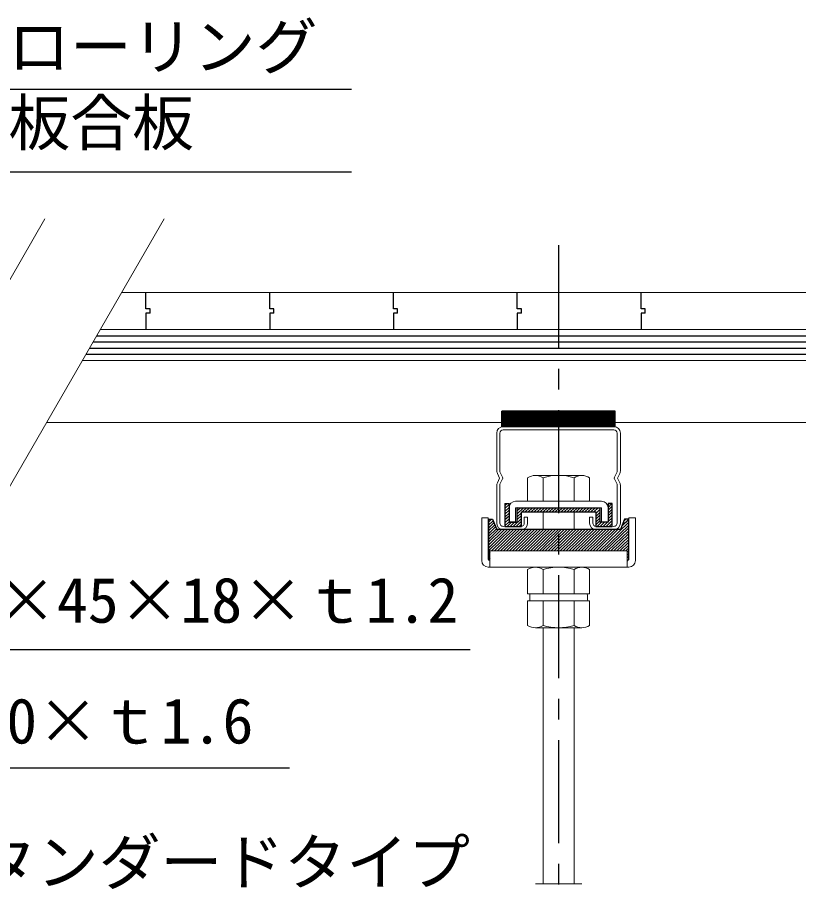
# Model space of a CAD drawing. Units: millimetres, scale not verified. Extents: x -2066 to 2059, y -1474 to 1400.
# Drawn here: x -321.6 to 57, y 75.5 to 495.6 of the extents above; entities that cross this region are included whole.
import ezdxf
from ezdxf.enums import TextEntityAlignment as Align

# ---------------------------------------------------------------- set-up
doc = ezdxf.new("R2010")
doc.units = ezdxf.units.MM
doc.header["$LTSCALE"] = 10
doc.linetypes.add('CHAIN1', pattern=[8, 5, -1, 1, -1])
for name, color, linetype in [('0-0_中心線', 4, 'CHAIN1'), ('0-2_太線１', 3, 'Continuous'), ('0-4_細線', 4, 'Continuous'), ('0-6_文字', 7, 'Continuous')]:
    doc.layers.add(name, color=color, linetype=linetype)
doc.layers.add('0-1_中線', color=7, linetype='Continuous', lineweight=18)
doc.styles.add('ＭＳ ゴシック', font='')
doc.styles.get('ＭＳ ゴシック').set_extended_font_data('MS Gothic')

msp = doc.modelspace()

# ---------------------------------------------------------------- linework, layer by layer
at = {"layer": '0-0_中心線'}
msp.add_line((-59.3, 385.17), (-59.3, -167.76), dxfattribs=at)
at = {"layer": '0-1_中線'}
for p, q in [((-308.2, 397.85), (-390.35, 255.56)), ((-250.47, 397.85), (-332.62, 255.56)), ((-271.06, 362.18), (90.7, 362.18)), ((-281.45, 344.18), (90.7, 344.18)), ((-290.11, 329.18), (110.7, 329.18)), ((-307.43, 299.18), (90.7, 299.18)), ((-86.1, 297.18), (-59.3, 297.18)), ((-86.1, 295.58), (-59.3, 295.58)), ((-32.5, 297.18), (-59.3, 297.18)), ((-32.5, 295.58), (-59.3, 295.58)), ((-89.3, 293.98), (-89.3, 275.98)), ((-87.7, 293.98), (-87.7, 275.18)), ((-30.9, 293.98), (-30.9, 275.18)), ((-29.3, 293.98), (-29.3, 275.98)), ((-87.9, 272.18), (-88.97, 274.45)), ((-86.41, 272.63), (-87.7, 275.18)), ((-48.05, 273.48), (-70.56, 273.48)), ((-32.2, 272.63), (-30.9, 275.18)), ((-30.7, 272.18), (-29.64, 274.45)), ((-87.9, 272.18), (-88.97, 269.9)), ((-86.41, 271.73), (-87.7, 269.18)), ((-87.7, 269.18), (-87.7, 250.38)), ((-74.31, 272.32), (-74.31, 260.98)), ((-66.81, 272.32), (-66.81, 260.98)), ((-51.8, 272.32), (-51.8, 260.98)), ((-44.29, 272.32), (-44.29, 260.98)), ((-32.2, 271.73), (-30.9, 269.18)), ((-30.9, 269.18), (-30.9, 250.38)), ((-30.7, 272.18), (-29.64, 269.9)), ((-89.3, 268.38), (-89.3, 250.38)), ((-29.3, 268.38), (-29.3, 250.38)), ((-38.5, 260.98), (-80.1, 260.98)), ((-74.31, 260.98), (-44.29, 260.98)), ((-80.1, 257.78), (-80.1, 250.98)), ((-38.5, 257.78), (-80.1, 257.78)), ((-38.5, 250.98), (-38.5, 257.78)), ((-96.55, 232.18), (-96.55, 252.98)), ((-96.55, 252.98), (-93.35, 252.98)), ((-93.35, 232.68), (-93.35, 252.98)), ((-66.8, 255.78), (-66.8, 247.18)), ((-51.8, 255.78), (-51.8, 247.18)), ((-25.25, 252.98), (-22.05, 252.98)), ((-25.25, 232.68), (-25.25, 252.98)), ((-22.05, 232.18), (-22.05, 252.98)), ((-86.3, 248.79), (-77.5, 248.78)), ((-80.1, 250.98), (-83.3, 250.98)), ((-32.3, 248.79), (-41.1, 248.78)), ((-35.3, 250.98), (-38.5, 250.98)), ((-86.1, 247.18), (-77.5, 247.18)), ((-32.5, 247.18), (-41.1, 247.18)), ((-92.55, 236.98), (-92.55, 228.98)), ((-92.55, 236.98), (-26.05, 236.98)), ((-92.85, 232.18), (-92.55, 232.18)), ((-25.75, 232.18), (-26.05, 232.18)), ((-93.35, 228.98), (-92.55, 228.98)), ((-74.31, 227.82), (-74.31, 215.98)), ((-70.56, 228.98), (-48.05, 228.98)), ((-66.81, 227.82), (-66.81, 215.98)), ((-51.8, 227.82), (-51.8, 215.98)), ((-44.29, 227.82), (-44.29, 215.98)), ((-25.25, 228.98), (-26.05, 228.98)), ((-74.31, 215.98), (-44.29, 215.98)), ((-73.3, 213.11), (-73.3, 215.48)), ((-72.8, 215.98), (-45.8, 215.98)), ((-45.3, 215.48), (-45.3, 213.11)), ((-74.31, 212.61), (-44.29, 212.61)), ((-74.31, 200.78), (-74.31, 212.61)), ((-72.8, 212.61), (-45.8, 212.61)), ((-66.81, 200.78), (-66.81, 212.61)), ((-51.8, 200.78), (-51.8, 212.61)), ((-44.29, 200.78), (-44.29, 212.61)), ((-70.56, 199.61), (-48.05, 199.61)), ((-66.8, 199.61), (-66.8, 75.54)), ((-51.8, 199.61), (-51.8, 75.54)), ((-48.05, 75.54), (-70.56, 75.54))]:
    msp.add_line(p, q, dxfattribs=at)
for points in [[(-75.9, 250.38), (-75.9, 253.18), (-74.3, 253.18), (-74.3, 250.38)], [(-42.7, 250.38), (-42.7, 253.18), (-44.3, 253.18), (-44.3, 250.38)], [(-26.05, 236.98), (-26.05, 228.98), (-92.55, 228.98)]]:
    msp.add_lwpolyline(points, dxfattribs=at)
for centre, radius, start, end in [((-86.1, 293.98), 3.2, 90, 180), ((-86.1, 293.98), 1.6, 90, 180), ((-32.5, 293.98), 3.2, 0, 90), ((-32.5, 293.98), 1.6, 0, 90), ((-85.7, 275.98), 3.6, 180, 205.0169), ((-70.56, 266.83), 6.64, 55.6157, 124.3842), ((-59.3, 248.64), 24.84, 72.412, 107.588), ((-48.05, 266.83), 6.64, 55.6157, 124.3842), ((-32.9, 275.98), 3.6, 334.9831, 0), ((-85.7, 268.38), 3.6, 154.9831, 180), ((-87.3, 272.18), 1, 333.1117, 26.8883), ((-31.3, 272.18), 1, 153.1117, 206.8883), ((-32.9, 268.38), 3.6, 0, 25.0169), ((-80.1, 257.78), 3.2, 90, 180), ((-38.5, 257.78), 3.2, 0, 90), ((-86.1, 250.38), 3.2, 180, 270), ((-86.1, 250.38), 1.6, 180, 270), ((-77.5, 250.38), 3.2, 270, 0), ((-77.5, 250.38), 1.6, 270, 0), ((-41.1, 250.38), 3.2, 180, 270), ((-41.1, 250.38), 1.6, 180, 270), ((-32.5, 250.38), 3.2, 270, 0), ((-32.5, 250.38), 1.6, 270, 0), ((-93.35, 232.18), 3.2, 180, 270), ((-92.85, 232.68), 0.5, 180, 270), ((-25.75, 232.68), 0.5, 270, 0), ((-25.25, 232.18), 3.2, 270, 0), ((-70.56, 222.33), 6.64, 55.6157, 124.3842), ((-59.3, 204.14), 24.84, 72.412, 107.588), ((-48.05, 222.33), 6.64, 55.6157, 124.3842), ((-72.8, 215.48), 0.5, 90, 180), ((-45.8, 215.48), 0.5, 0, 90), ((-72.8, 213.11), 0.5, 180, 270), ((-45.8, 213.11), 0.5, 270, 0), ((-70.56, 206.26), 6.64, 235.6157, 304.3843), ((-59.3, 224.45), 24.84, 252.412, 287.5879), ((-48.05, 206.26), 6.64, 235.6157, 304.3843)]:
    msp.add_arc(centre, radius, start, end, dxfattribs=at)
at = {"layer": '0-2_太線１'}
for p, q in [((-283.18, 341.18), (110.7, 341.18)), ((-284.92, 338.18), (110.7, 338.18)), ((-288.38, 332.18), (110.7, 332.18)), ((-286.65, 335.18), (110.7, 335.18)), ((-86.8, 297.18), (-86.8, 304.68)), ((-86.8, 304.09), (-86.22, 304.68)), ((-86.8, 303.39), (-85.51, 304.68)), ((-86.8, 302.68), (-84.8, 304.68)), ((-86.8, 301.97), (-84.1, 304.68)), ((-86.8, 301.26), (-83.39, 304.68)), ((-31.8, 304.68), (-86.8, 304.68)), ((-86.8, 299.85), (-83.98, 302.68)), ((-86.8, 298.44), (-82.56, 302.68)), ((-86.8, 297.73), (-81.85, 302.68)), ((-86.8, 300.56), (-84.8, 302.56)), ((-86.65, 297.18), (-79.15, 304.68)), ((-85.94, 297.18), (-78.44, 304.68)), ((-85.23, 297.18), (-77.73, 304.68)), ((-84.8, 301.14), (-81.27, 304.68)), ((-84.8, 302.56), (-82.68, 304.68)), ((-84.53, 297.18), (-77.03, 304.68)), ((-83.98, 302.68), (-81.98, 304.68)), ((-83.82, 297.18), (-76.32, 304.68)), ((-83.11, 297.18), (-75.61, 304.68)), ((-82.56, 302.68), (-80.56, 304.68)), ((-82.4, 297.18), (-74.9, 304.68)), ((-81.85, 302.68), (-79.85, 304.68)), ((-81.7, 297.18), (-74.2, 304.68)), ((-80.99, 297.18), (-73.49, 304.68)), ((-80.28, 297.18), (-72.78, 304.68)), ((-79.58, 297.18), (-72.08, 304.68)), ((-78.87, 297.18), (-71.37, 304.68)), ((-78.16, 297.18), (-70.66, 304.68)), ((-77.46, 297.18), (-69.96, 304.68)), ((-76.75, 297.18), (-69.25, 304.68)), ((-76.04, 297.18), (-68.54, 304.68)), ((-75.33, 297.18), (-67.83, 304.68)), ((-74.63, 297.18), (-67.13, 304.68)), ((-73.92, 297.18), (-66.42, 304.68)), ((-73.21, 297.18), (-65.71, 304.68)), ((-72.51, 297.18), (-65.01, 304.68)), ((-71.8, 297.18), (-66.42, 302.56)), ((-71.09, 297.18), (-65.59, 302.68)), ((-69.68, 297.18), (-64.18, 302.68)), ((-68.97, 297.18), (-63.47, 302.68)), ((-68.26, 297.18), (-60.76, 304.68)), ((-67.56, 297.18), (-60.06, 304.68)), ((-66.85, 297.18), (-59.35, 304.68)), ((-66.42, 302.56), (-64.3, 304.68)), ((-66.42, 301.14), (-62.88, 304.68)), ((-66.14, 297.18), (-58.64, 304.68)), ((-65.59, 302.68), (-63.59, 304.68)), ((-65.43, 297.18), (-57.93, 304.68)), ((-64.73, 297.18), (-57.23, 304.68)), ((-64.18, 302.68), (-62.18, 304.68)), ((-64.02, 297.18), (-56.52, 304.68)), ((-63.47, 302.68), (-61.47, 304.68)), ((-63.31, 297.18), (-55.81, 304.68)), ((-62.61, 297.18), (-55.11, 304.68)), ((-61.9, 297.18), (-54.4, 304.68)), ((-61.19, 297.18), (-53.69, 304.68)), ((-60.48, 297.18), (-52.98, 304.68)), ((-59.78, 297.18), (-52.28, 304.68)), ((-59.07, 297.18), (-51.57, 304.68)), ((-58.36, 297.18), (-50.86, 304.68)), ((-57.66, 297.18), (-50.16, 304.68)), ((-56.95, 297.18), (-49.45, 304.68)), ((-56.24, 297.18), (-48.74, 304.68)), ((-55.53, 297.18), (-48.03, 304.68)), ((-54.83, 297.18), (-47.33, 304.68)), ((-54.12, 297.18), (-46.62, 304.68)), ((-53.41, 297.18), (-45.91, 304.68)), ((-52.71, 297.18), (-45.21, 304.68)), ((-52, 297.18), (-44.5, 304.68)), ((-51.29, 297.18), (-43.79, 304.68)), ((-50.59, 297.18), (-43.09, 304.68)), ((-49.88, 297.18), (-42.38, 304.68)), ((-49.17, 297.18), (-41.67, 304.68)), ((-48.46, 297.18), (-40.96, 304.68)), ((-47.76, 297.18), (-40.26, 304.68)), ((-47.05, 297.18), (-39.55, 304.68)), ((-46.34, 297.18), (-38.84, 304.68)), ((-45.64, 297.18), (-38.14, 304.68)), ((-44.93, 297.18), (-37.43, 304.68)), ((-44.22, 297.18), (-36.72, 304.68)), ((-43.51, 297.18), (-36.01, 304.68)), ((-42.81, 297.18), (-35.31, 304.68)), ((-42.1, 297.18), (-34.6, 304.68)), ((-41.39, 297.18), (-33.89, 304.68)), ((-40.69, 297.18), (-33.19, 304.68)), ((-39.98, 297.18), (-32.48, 304.68)), ((-39.27, 297.18), (-31.8, 304.65)), ((-38.56, 297.18), (-31.8, 303.94)), ((-37.86, 297.18), (-31.8, 303.23)), ((-37.15, 297.18), (-31.8, 302.52)), ((-86.8, 299.14), (-84.8, 301.14)), ((-70.38, 297.18), (-66.42, 301.14)), ((-36.44, 297.18), (-31.8, 301.82)), ((-35.74, 297.18), (-31.8, 301.11)), ((-35.03, 297.18), (-31.8, 300.4)), ((-34.32, 297.18), (-31.8, 299.7)), ((-33.61, 297.18), (-31.8, 298.99)), ((-32.91, 297.18), (-31.8, 298.28)), ((-32.2, 297.18), (-31.8, 297.57)), ((-84.26, 259.78), (-85.3, 258.78)), ((-85.3, 259.78), (-83.3, 259.78)), ((-85.3, 259.78), (-85.3, 248.78)), ((-83.3, 259.31), (-85.3, 257.39)), ((-83.3, 257.93), (-85.3, 256.01)), ((-83.3, 256.54), (-85.3, 254.63)), ((-83.3, 259.78), (-83.3, 250.78)), ((-83.3, 257.78), (-83.3, 250.98)), ((-76.23, 257.78), (-79.3, 254.83)), ((-77.68, 257.78), (-79.3, 256.22)), ((-79.12, 257.78), (-79.3, 257.6)), ((-79.3, 250.78), (-79.3, 257.78)), ((-79.3, 257.78), (-41.3, 257.78)), ((-74.78, 257.78), (-76.87, 255.78)), ((-73.34, 257.78), (-75.43, 255.78)), ((-71.89, 257.78), (-73.98, 255.78)), ((-70.45, 257.78), (-72.53, 255.78)), ((-69, 257.78), (-71.09, 255.78)), ((-67.56, 257.78), (-69.64, 255.78)), ((-67.56, 257.78), (-69.64, 255.78)), ((-66.11, 257.78), (-68.2, 255.78)), ((-64.66, 257.78), (-66.75, 255.78)), ((-63.22, 257.78), (-65.31, 255.78)), ((-61.77, 257.78), (-63.86, 255.78)), ((-60.33, 257.78), (-62.41, 255.78)), ((-60.33, 257.78), (-62.41, 255.78)), ((-58.88, 257.78), (-60.97, 255.78)), ((-57.43, 257.78), (-59.52, 255.78)), ((-55.99, 257.78), (-58.08, 255.78)), ((-54.54, 257.78), (-56.63, 255.78)), ((-53.1, 257.78), (-55.19, 255.78)), ((-53.1, 257.78), (-55.19, 255.78)), ((-51.65, 257.78), (-53.74, 255.78)), ((-50.21, 257.78), (-52.29, 255.78)), ((-48.76, 257.78), (-50.85, 255.78)), ((-47.31, 257.78), (-49.4, 255.78)), ((-45.87, 257.78), (-47.96, 255.78)), ((-45.87, 257.78), (-47.96, 255.78)), ((-44.42, 257.78), (-46.51, 255.78)), ((-42.98, 257.78), (-45.07, 255.78)), ((-41.53, 257.78), (-43.62, 255.78)), ((-40.09, 257.78), (-42.17, 255.78)), ((-41.3, 257.78), (-39.3, 257.78)), ((-39.3, 256.92), (-41.3, 255.01)), ((-39.3, 257.78), (-39.3, 250.78)), ((-34.88, 259.78), (-35.3, 259.37)), ((-33.43, 259.78), (-35.3, 257.99)), ((-35.3, 259.78), (-35.3, 250.78)), ((-33.3, 259.78), (-35.3, 259.78)), ((-33.3, 258.52), (-35.3, 256.6)), ((-35.3, 257.78), (-35.3, 250.98)), ((-33.3, 257.13), (-35.3, 255.22)), ((-33.3, 248.78), (-33.3, 259.78)), ((-93.3, 252.18), (-91.3, 252.18)), ((-93.23, 252.18), (-93.3, 252.11)), ((-91.79, 252.18), (-93.3, 250.73)), ((-93.3, 252.18), (-93.3, 232.46)), ((-91.3, 252.18), (-89.3, 247.18)), ((-83.3, 255.16), (-85.3, 253.24)), ((-83.3, 253.77), (-85.3, 251.86)), ((-83.3, 252.39), (-85.3, 250.47)), ((-77.3, 252.59), (-81.29, 248.78)), ((-77.3, 255.36), (-79.3, 253.45)), ((-77.3, 253.98), (-79.3, 252.06)), ((-77.3, 255.78), (-41.3, 255.78)), ((-77.3, 248.78), (-77.3, 255.78)), ((-41.3, 255.78), (-41.3, 248.78)), ((-39.3, 255.54), (-41.3, 253.62)), ((-39.3, 254.15), (-41.3, 252.24)), ((-39.3, 252.77), (-41.3, 250.85)), ((-33.3, 255.75), (-35.3, 253.83)), ((-33.3, 254.36), (-35.3, 252.45)), ((-33.3, 252.98), (-35.3, 251.06)), ((-25.3, 252.16), (-28.56, 249.04)), ((-25.3, 252.24), (-28.51, 249.17)), ((-26.73, 252.18), (-27.66, 251.29)), ((-26.81, 252.18), (-27.61, 251.41)), ((-25.3, 232.46), (-25.3, 252.18)), ((-91.04, 251.51), (-93.3, 249.34)), ((-90.64, 250.51), (-93.3, 247.96)), ((-90.24, 249.51), (-93.3, 246.57)), ((-89.84, 248.51), (-93.3, 245.19)), ((-83.3, 251), (-85.3, 249.09)), ((-85.3, 248.78), (-77.3, 248.78)), ((-82.09, 250.78), (-84.18, 248.78)), ((-83.3, 250.78), (-79.3, 250.78)), ((-80.65, 250.78), (-82.74, 248.78)), ((-77.3, 251.21), (-79.84, 248.78)), ((-77.3, 249.83), (-78.4, 248.78)), ((-39.3, 251.38), (-41.3, 249.47)), ((-41.3, 248.78), (-33.3, 248.78)), ((-38.49, 250.78), (-40.58, 248.78)), ((-25.3, 250.77), (-39.71, 236.98)), ((-35.3, 250.78), (-39.3, 250.78)), ((-37.05, 250.78), (-39.13, 248.78)), ((-25.3, 249.39), (-38.26, 236.98)), ((-35.6, 250.78), (-37.69, 248.78)), ((-25.3, 248.01), (-36.82, 236.98)), ((-33.3, 251.59), (-36.24, 248.78)), ((-33.3, 250.21), (-34.8, 248.78)), ((-89.44, 247.51), (-93.3, 243.8)), ((-82.55, 247.18), (-93.3, 236.88)), ((-88.34, 247.18), (-93.3, 242.42)), ((-86.89, 247.18), (-93.3, 241.03)), ((-85.44, 247.18), (-93.3, 239.65)), ((-84, 247.18), (-93.3, 238.26)), ((-81.11, 247.18), (-91.76, 236.98)), ((-79.66, 247.18), (-90.31, 236.98)), ((-29.3, 247.18), (-89.3, 247.18)), ((-78.21, 247.18), (-88.86, 236.98)), ((-76.77, 247.18), (-87.42, 236.98)), ((-75.32, 247.18), (-85.97, 236.98)), ((-73.88, 247.18), (-84.53, 236.98)), ((-72.43, 247.18), (-83.08, 236.98)), ((-70.99, 247.18), (-81.64, 236.98)), ((-69.54, 247.18), (-80.19, 236.98)), ((-68.09, 247.18), (-78.74, 236.98)), ((-66.65, 247.18), (-77.3, 236.98)), ((-65.2, 247.18), (-75.85, 236.98)), ((-63.76, 247.18), (-74.41, 236.98)), ((-62.31, 247.18), (-72.96, 236.98)), ((-60.87, 247.18), (-71.52, 236.98)), ((-59.42, 247.18), (-70.07, 236.98)), ((-59.42, 247.18), (-70.07, 236.98)), ((-57.97, 247.18), (-68.62, 236.98)), ((-56.53, 247.18), (-67.18, 236.98)), ((-55.08, 247.18), (-65.73, 236.98)), ((-53.64, 247.18), (-64.29, 236.98)), ((-52.19, 247.18), (-62.84, 236.98)), ((-50.75, 247.18), (-61.4, 236.98)), ((-49.3, 247.18), (-59.95, 236.98)), ((-47.85, 247.18), (-58.5, 236.98)), ((-46.41, 247.18), (-57.06, 236.98)), ((-44.96, 247.18), (-55.61, 236.98)), ((-43.52, 247.18), (-54.17, 236.98)), ((-42.07, 247.18), (-52.72, 236.98)), ((-40.63, 247.18), (-51.28, 236.98)), ((-39.18, 247.18), (-49.83, 236.98)), ((-37.73, 247.18), (-48.38, 236.98)), ((-36.29, 247.18), (-46.94, 236.98)), ((-34.84, 247.18), (-45.49, 236.98)), ((-33.4, 247.18), (-44.05, 236.98)), ((-31.95, 247.18), (-42.6, 236.98)), ((-30.51, 247.18), (-41.16, 236.98)), ((-25.3, 246.62), (-35.37, 236.98)), ((-25.3, 245.24), (-33.93, 236.98)), ((-25.3, 243.85), (-32.48, 236.98)), ((-25.3, 242.47), (-31.04, 236.98)), ((-25.3, 241.08), (-29.59, 236.98)), ((-25.3, 239.7), (-28.14, 236.98)), ((-92.55, 236.21), (-93.3, 235.5)), ((-25.3, 238.31), (-26.7, 236.98)), ((-25.3, 236.93), (-26.05, 236.21)), ((-25.3, 235.54), (-26.05, 234.82)), ((-92.55, 234.83), (-93.3, 234.11)), ((-92.55, 233.44), (-93.3, 232.73)), ((-92.85, 232.18), (-92.55, 232.18)), ((-25.3, 234.16), (-26.05, 233.44)), ((-26.05, 232.18), (-25.75, 232.18)), ((-25.3, 232.77), (-25.93, 232.18))]:
    msp.add_line(p, q, dxfattribs=at)
for points in [[(-86.8, 297.18), (-31.8, 297.18), (-31.8, 304.68)], [(-25.3, 252.18), (-27.3, 252.18), (-29.3, 247.18)]]:
    msp.add_lwpolyline(points, dxfattribs=at)
at = {"layer": '0-4_細線'}
for points in [[(-257.3, 352.18), (-257.3, 354.18), (-259.3, 354.18), (-259.3, 362.18)], [(-197.3, 352.18), (-197.3, 354.18), (-199.3, 354.18), (-199.3, 362.18)], [(-137.3, 352.18), (-137.3, 354.18), (-139.3, 354.18), (-139.3, 362.18)], [(-77.3, 352.18), (-77.3, 354.18), (-79.3, 354.18), (-79.3, 362.18)], [(-17.3, 352.18), (-17.3, 354.18), (-19.3, 354.18), (-19.3, 362.18)], [(-257.3, 352.18), (-259.3, 352.18), (-259.3, 344.18)], [(-197.3, 352.18), (-199.3, 352.18), (-199.3, 344.18)], [(-137.3, 352.18), (-139.3, 352.18), (-139.3, 344.18)], [(-77.3, 352.18), (-79.3, 352.18), (-79.3, 344.18)], [(-17.3, 352.18), (-19.3, 352.18), (-19.3, 344.18)]]:
    msp.add_lwpolyline(points, dxfattribs=at)
at = {"layer": '0-6_文字'}
for p, q in [((-362.15, 460.69), (-159.71, 460.69)), ((-402.15, 420.69), (-159.71, 420.69)), ((-490.59, 189.09), (-102.22, 189.09)), ((-526.09, 131.73), (-189.71, 131.73))]:
    msp.add_line(p, q, dxfattribs=at)

# ---------------------------------------------------------------- texts
at = {"layer": '0-6_文字', "style": 'ＭＳ ゴシック'}
for s, p in [('フローリング', (-356.11, 463.76)), ('捨板合板', (-355.91, 426.88)), ('根太鋼 30×45×18×ｔ1.2', (-467.17, 195.44)), ('大引鋼 50×60×ｔ1.6', (-506.69, 136.89)), ('ＧＴフロアー スタンダードタイプ', (-567.11, 68.39))]:
    msp.add_text(s, height=21.99, dxfattribs=at).set_placement(p, align=Align.BOTTOM_LEFT)

doc.saveas('drawing.dxf')
